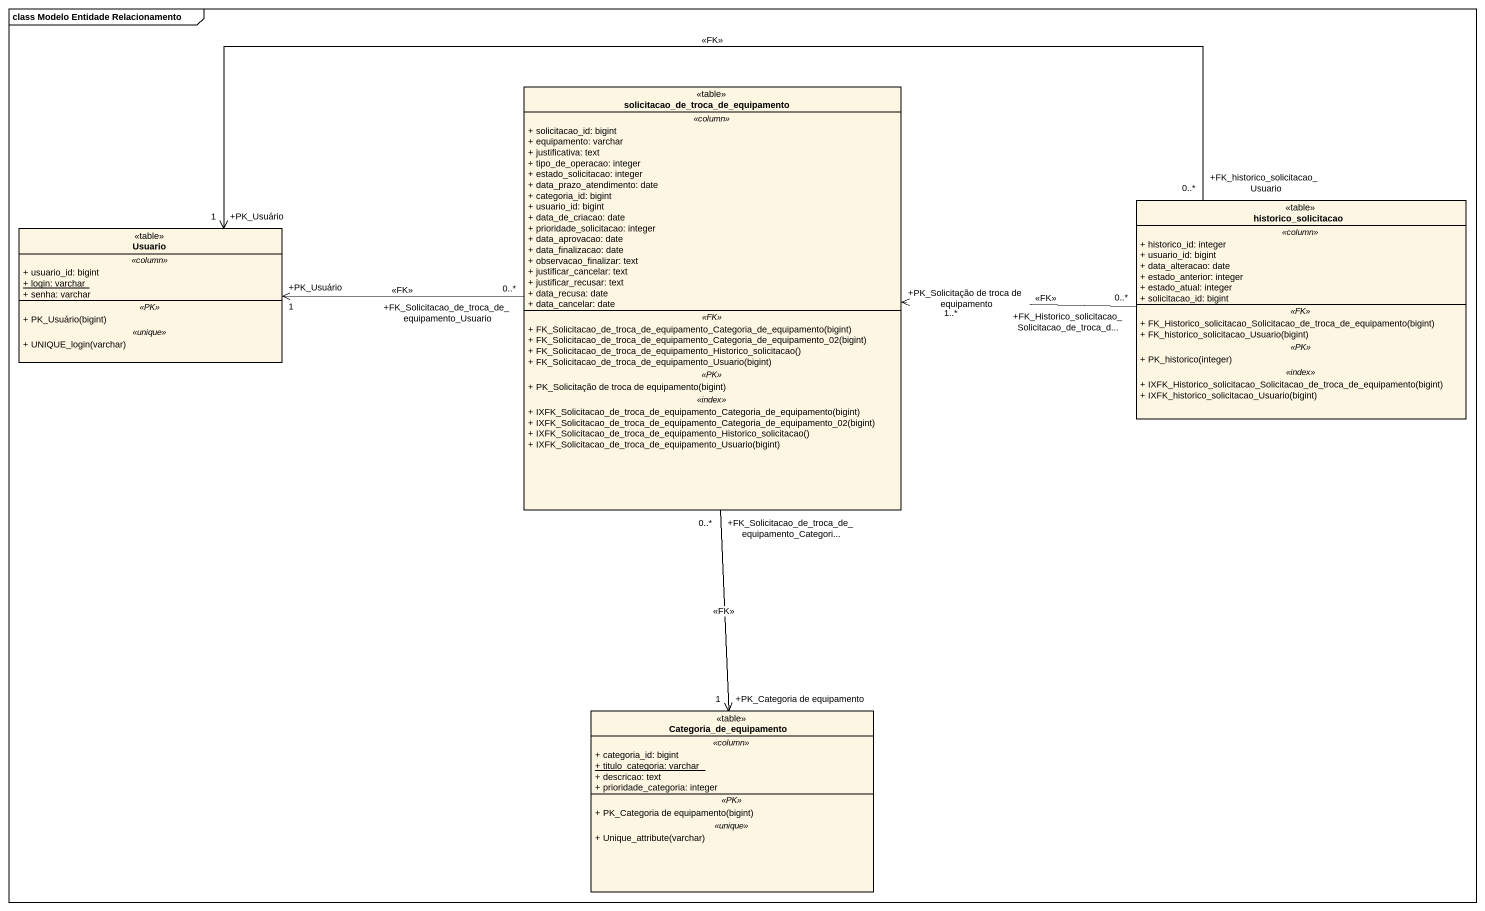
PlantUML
@startuml
mainframe class Modelo Entidade Relacionamento
hide circle
hide empty members
skinparam classAttributeIconSize 0
class "solicitacao_de_troca_de_equipamento" as solicitacao_de_troca_de <<table>> {
  .. <<column>> ..
  + solicitacao_id: bigint
  + equipamento: varchar
  + justificativa: text
  + tipo_de_operacao: integer
  + estado_solicitacao: integer
  + data_prazo_atendimento: date
  + categoria_id: bigint
  + usuario_id: bigint
  + data_de_criacao: date
  + prioridade_solicitacao: integer
  + data_aprovacao: date
  + data_finalizacao: date
  + observacao_finalizar: text
  + justificar_cancelar: text
  + justificar_recusar: text
  + data_recusa: date
  + data_cancelar: date
  .. <<FK>> ..
  + FK_Solicitacao_de_troca_de_equipamento_Categoria_de_equipamento(bigint)
  + FK_Solicitacao_de_troca_de_equipamento_Categoria_de_equipamento_02(bigint)
  + FK_Solicitacao_de_troca_de_equipamento_Historico_solicitacao()
  + FK_Solicitacao_de_troca_de_equipamento_Usuario(bigint)
  .. <<PK>> ..
  + PK_Solicitação de troca de equipamento(bigint)
  .. <<index>> ..
  + IXFK_Solicitacao_de_troca_de_equipamento_Categoria_de_equipamento(bigint)
  + IXFK_Solicitacao_de_troca_de_equipamento_Categoria_de_equipamento_02(bigint)
  + IXFK_Solicitacao_de_troca_de_equipamento_Historico_solicitacao()
  + IXFK_Solicitacao_de_troca_de_equipamento_Usuario(bigint)
}
class Usuario <<table>> {
  .. <<column>> ..
  + usuario_id: bigint
  {static} + login: varchar
  + senha: varchar
  .. <<PK>> ..
  + PK_Usuário(bigint)
  .. <<unique>> ..
  + UNIQUE_login(varchar)
}
class historico_solicitacao <<table>> {
  .. <<column>> ..
  + historico_id: integer
  + usuario_id: bigint
  + data_alteracao: date
  + estado_anterior: integer
  + estado_atual: integer
  + solicitacao_id: bigint
  .. <<FK>> ..
  + FK_Historico_solicitacao_Solicitacao_de_troca_de_equipamento(bigint)
  + FK_historico_solicitacao_Usuario(bigint)
  .. <<PK>> ..
  + PK_historico(integer)
  .. <<index>> ..
  + IXFK_Historico_solicitacao_Solicitacao_de_troca_de_equipamento(bigint)
  + IXFK_historico_solicitacao_Usuario(bigint)
}
class Categoria_de_equipamento <<table>> {
  .. <<column>> ..
  + categoria_id: bigint
  {static} + titulo_categoria: varchar
  + descricao: text
  + prioridade_categoria: integer
  .. <<PK>> ..
  + PK_Categoria de equipamento(bigint)
  .. <<unique>> ..
  + Unique_attribute(varchar)
}
solicitacao_de_troca_de "+FK_Solicitacao_de_troca_de_equipamento_Usuario\n0..*" -left-> "+PK_Usuário\n1" Usuario : <<FK>>
solicitacao_de_troca_de "+FK_Solicitacao_de_troca_de_equipamento_Categori...\n0..*" --> "+PK_Categoria de equipamento\n1" Categoria_de_equipamento : <<FK>>
historico_solicitacao "+FK_Historico_solicitacao_Solicitacao_de_troca_d...\n0..*" -left-> "+PK_Solicitação de troca de equipamento\n1..*" solicitacao_de_troca_de : <<FK>>
historico_solicitacao "+FK_historico_solicitacao_Usuario\n0..*" -left-> "+PK_Usuário\n1" Usuario : <<FK>>
@enduml
